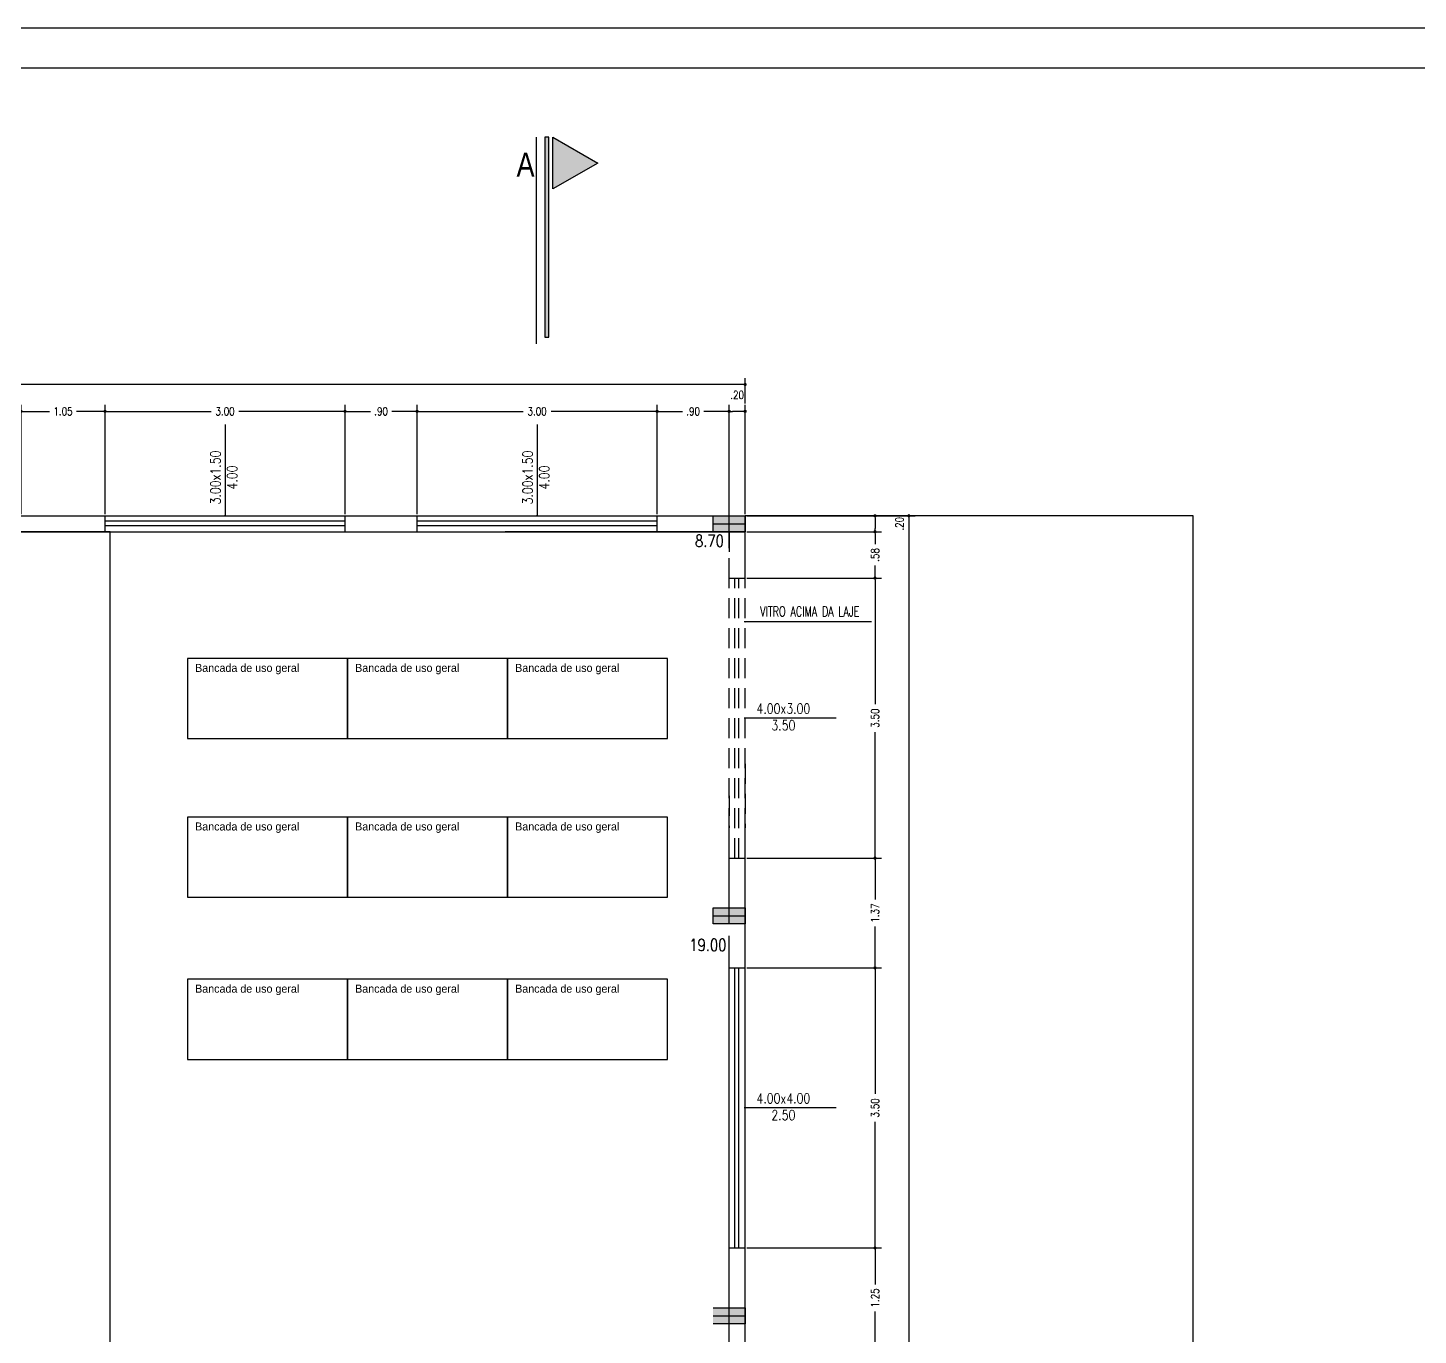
# Model space of a CAD drawing. Extents: x -4780 to 4154, y -1673 to 3208.
# Drawn here: x 646.37 to 663.75, y -444.16 to -427.82 of the extents above; entities that cross this region are included whole.
import ezdxf
from ezdxf.enums import TextEntityAlignment as Align

# ---------------------------------------------------------------- set-up
doc = ezdxf.new("R2010")
doc.units = 0
doc.header["$MEASUREMENT"] = 0
doc.header["$PDMODE"] = 34
doc.linetypes.add('HIDDEN', pattern=[0.375, 0.25, -0.125])
for name, color, linetype in [('COTAS', 5, 'Continuous'), ('FUND-ESTACA20T', 30, 'Continuous'), ('MAQUINAS', 7, 'Continuous'), ('MG', 5, 'Continuous'), ('PENA01', 1, 'Continuous'), ('PENA02', 2, 'Continuous'), ('PENA025', 8, 'Continuous'), ('PENA04', 3, 'Continuous'), ('pena06', 4, 'Continuous'), ('PF', 9, 'Continuous'), ('VERMELHA', 10, 'Continuous')]:
    doc.layers.add(name, color=color, linetype=linetype)
doc.styles.add('ARIAL', font='txt', dxfattribs={"height": 0.35277})
doc.styles.add('CALIXTO', font='txt')
doc.styles.add('ROMANS', font='romand.shx', dxfattribs={"width": 0.8})
doc.dimstyles.new('CORTE100', dxfattribs={"dimtxt": 0.1, "dimasz": 0.04, "dimexe": 0.08, "dimexo": 0.02, "dimgap": 0.05, "dimtad": 0, "dimzin": 4, "dimdsep": 46, "dimtxsty": 'ROMANS', "dimblk1": 'DOT', "dimblk2": 'DOT', "dimsah": 1, "dimcen": 0.09, "dimclrd": 30, "dimclre": 30, "dimclrt": 5, "dimadec": 0, "dimazin": 0, "dimtfac": 1, "dimtofl": 0, "dimtmove": 2, "dimatfit": 3, "dimldrblk": 'DOT', "dimfxl": 1, "dimtolj": 1, "dimtzin": 0, "dimarcsym": 0})
doc.dimstyles.new('INTERNA', dxfattribs={"dimscale": 0, "dimtxt": 0.15, "dimasz": 0.1, "dimexe": 0.1, "dimexo": 0.16, "dimgap": 0.09, "dimtad": 1, "dimzin": 4, "dimdsep": 46, "dimtxsty": 'ROMANS', "dimblk1": 'OBLIQUE', "dimblk2": 'OBLIQUE', "dimsah": 1, "dimcen": 0.09, "dimse1": 1, "dimse2": 1, "dimsd1": 1, "dimsd2": 1, "dimclrd": 4, "dimclre": 4, "dimadec": 0, "dimazin": 0, "dimtfac": 0.666667, "dimtofl": 0, "dimtmove": 2, "dimatfit": 3, "dimldrblk": 'OBLIQUE', "dimfxl": 1, "dimtolj": 1, "dimtzin": 0, "dimarcsym": 0})

# ---------------------------------------------------------------- blocks, each defined once
blk = doc.blocks.new('DOT')
at = {"layer": 'PENA01', "color": 0, "linetype": 'ByBlock'}
blk.add_line((-0.5, 0), (-1, 0), dxfattribs=at)
at = {"layer": 'PENA01', "color": 0, "linetype": 'ByBlock', "const_width": 0.5}
blk.add_lwpolyline([(-0.25, 0, 1), (0.25, 0, 1)], format="xyb", close=True, dxfattribs=at)
blk = doc.blocks.new('*D37')
at = {"color": 30, "linetype": 'Continuous', "lineweight": -2, "transparency": 16777216}
for p, q in [((646.289, -433.899), (646.289, -432.534)), ((646.329, -432.614), (646.646, -432.614)), ((647.299, -432.614), (646.982, -432.614)), ((647.339, -433.899), (647.339, -432.534))]:
    blk.add_line(p, q, dxfattribs=at)
at = {"layer": 'DEFPOINTS', "color": 0, "linetype": 'Continuous', "transparency": 16777216}
for p in [(646.289, -432.614), (646.289, -433.919), (647.339, -433.919)]:
    blk.add_point(p, dxfattribs=at)
at = {"color": 30, "linetype": 'Continuous', "lineweight": -2, "transparency": 16777216, "xscale": 0.04, "yscale": 0.04, "zscale": 0.04, "rotation": 180}
blk.add_blockref('DOT', (646.289, -432.614), dxfattribs=at)
at = {"color": 30, "linetype": 'Continuous', "lineweight": -2, "transparency": 16777216, "xscale": 0.04, "yscale": 0.04, "zscale": 0.04}
blk.add_blockref('DOT', (647.339, -432.614), dxfattribs=at)
at = {"color": 5, "linetype": 'Continuous', "transparency": 16777216, "insert": (646.814, -432.614), "char_height": 0.1, "attachment_point": 5, "style": 'ROMANS'}
blk.add_mtext('\\A1;1.05', dxfattribs=at)
blk = doc.blocks.new('*D38')
at = {"color": 30, "linetype": 'Continuous', "lineweight": -2, "transparency": 16777216}
for p, q in [((647.339, -433.899), (647.339, -432.534)), ((647.379, -432.614), (648.665, -432.614)), ((650.299, -432.614), (649.013, -432.614)), ((650.339, -433.899), (650.339, -432.534))]:
    blk.add_line(p, q, dxfattribs=at)
at = {"layer": 'DEFPOINTS', "color": 0, "linetype": 'Continuous', "transparency": 16777216}
for p in [(647.339, -432.614), (647.339, -433.919), (650.339, -433.919)]:
    blk.add_point(p, dxfattribs=at)
at = {"color": 30, "linetype": 'Continuous', "lineweight": -2, "transparency": 16777216, "xscale": 0.04, "yscale": 0.04, "zscale": 0.04, "rotation": 180}
blk.add_blockref('DOT', (647.339, -432.614), dxfattribs=at)
at = {"color": 30, "linetype": 'Continuous', "lineweight": -2, "transparency": 16777216, "xscale": 0.04, "yscale": 0.04, "zscale": 0.04}
blk.add_blockref('DOT', (650.339, -432.614), dxfattribs=at)
at = {"color": 5, "linetype": 'Continuous', "transparency": 16777216, "insert": (648.839, -432.614), "char_height": 0.1, "attachment_point": 5, "style": 'ROMANS'}
blk.add_mtext('\\A1;3.00', dxfattribs=at)
blk = doc.blocks.new('*D39')
at = {"color": 30, "linetype": 'Continuous', "lineweight": -2, "transparency": 16777216}
for p, q in [((650.339, -433.899), (650.339, -432.534)), ((650.379, -432.614), (650.655, -432.614)), ((651.199, -432.614), (650.923, -432.614)), ((651.239, -433.899), (651.239, -432.534))]:
    blk.add_line(p, q, dxfattribs=at)
at = {"layer": 'DEFPOINTS', "color": 0, "linetype": 'Continuous', "transparency": 16777216}
for p in [(650.339, -432.614), (650.339, -433.919), (651.239, -433.919)]:
    blk.add_point(p, dxfattribs=at)
at = {"color": 30, "linetype": 'Continuous', "lineweight": -2, "transparency": 16777216, "xscale": 0.04, "yscale": 0.04, "zscale": 0.04, "rotation": 180}
blk.add_blockref('DOT', (650.339, -432.614), dxfattribs=at)
at = {"color": 30, "linetype": 'Continuous', "lineweight": -2, "transparency": 16777216, "xscale": 0.04, "yscale": 0.04, "zscale": 0.04}
blk.add_blockref('DOT', (651.239, -432.614), dxfattribs=at)
at = {"color": 5, "linetype": 'Continuous', "transparency": 16777216, "insert": (650.789, -432.614), "char_height": 0.1, "attachment_point": 5, "style": 'ROMANS'}
blk.add_mtext('\\A1;.90', dxfattribs=at)
blk = doc.blocks.new('*D40')
at = {"color": 30, "linetype": 'Continuous', "lineweight": -2, "transparency": 16777216}
for p, q in [((651.239, -433.899), (651.239, -432.534)), ((651.279, -432.614), (652.565, -432.614)), ((654.199, -432.614), (652.913, -432.614)), ((654.239, -433.899), (654.239, -432.534))]:
    blk.add_line(p, q, dxfattribs=at)
at = {"layer": 'DEFPOINTS', "color": 0, "linetype": 'Continuous', "transparency": 16777216}
for p in [(654.239, -432.614), (651.239, -433.919), (654.239, -433.919)]:
    blk.add_point(p, dxfattribs=at)
at = {"color": 30, "linetype": 'Continuous', "lineweight": -2, "transparency": 16777216, "xscale": 0.04, "yscale": 0.04, "zscale": 0.04, "rotation": 180}
blk.add_blockref('DOT', (651.239, -432.614), dxfattribs=at)
at = {"color": 30, "linetype": 'Continuous', "lineweight": -2, "transparency": 16777216, "xscale": 0.04, "yscale": 0.04, "zscale": 0.04}
blk.add_blockref('DOT', (654.239, -432.614), dxfattribs=at)
at = {"color": 5, "linetype": 'Continuous', "transparency": 16777216, "insert": (652.739, -432.614), "char_height": 0.1, "attachment_point": 5, "style": 'ROMANS'}
blk.add_mtext('\\A1;3.00', dxfattribs=at)
blk = doc.blocks.new('*D41')
at = {"color": 30, "linetype": 'Continuous', "lineweight": -2, "transparency": 16777216}
for p, q in [((654.239, -433.899), (654.239, -432.534)), ((654.279, -432.614), (654.555, -432.614)), ((655.099, -432.614), (654.823, -432.614)), ((655.139, -434.099), (655.139, -432.534))]:
    blk.add_line(p, q, dxfattribs=at)
at = {"layer": 'DEFPOINTS', "color": 0, "linetype": 'Continuous', "transparency": 16777216}
for p in [(655.139, -432.614), (654.239, -433.919), (655.139, -434.119)]:
    blk.add_point(p, dxfattribs=at)
at = {"color": 30, "linetype": 'Continuous', "lineweight": -2, "transparency": 16777216, "xscale": 0.04, "yscale": 0.04, "zscale": 0.04, "rotation": 180}
blk.add_blockref('DOT', (654.239, -432.614), dxfattribs=at)
at = {"color": 30, "linetype": 'Continuous', "lineweight": -2, "transparency": 16777216, "xscale": 0.04, "yscale": 0.04, "zscale": 0.04}
blk.add_blockref('DOT', (655.139, -432.614), dxfattribs=at)
at = {"color": 5, "linetype": 'Continuous', "transparency": 16777216, "insert": (654.689, -432.614), "char_height": 0.1, "attachment_point": 5, "style": 'ROMANS'}
blk.add_mtext('\\A1;.90', dxfattribs=at)
blk = doc.blocks.new('*D42')
at = {"color": 30, "linetype": 'Continuous', "lineweight": -2, "transparency": 16777216}
for p, q in [((655.139, -433.899), (655.139, -432.534)), ((655.299, -432.614), (655.179, -432.614)), ((655.339, -433.899), (655.339, -432.534))]:
    blk.add_line(p, q, dxfattribs=at)
at = {"layer": 'DEFPOINTS', "color": 0, "linetype": 'Continuous', "transparency": 16777216}
for p in [(655.139, -432.614), (655.139, -433.919), (655.339, -433.919)]:
    blk.add_point(p, dxfattribs=at)
at = {"color": 30, "linetype": 'Continuous', "lineweight": -2, "transparency": 16777216, "xscale": 0.04, "yscale": 0.04, "zscale": 0.04, "rotation": 180}
blk.add_blockref('DOT', (655.139, -432.614), dxfattribs=at)
at = {"color": 30, "linetype": 'Continuous', "lineweight": -2, "transparency": 16777216, "xscale": 0.04, "yscale": 0.04, "zscale": 0.04}
blk.add_blockref('DOT', (655.339, -432.614), dxfattribs=at)
at = {"color": 5, "linetype": 'Continuous', "transparency": 16777216, "insert": (655.239, -432.409), "char_height": 0.1, "attachment_point": 5, "style": 'ROMANS'}
blk.add_mtext('\\A1;.20', dxfattribs=at)
blk = doc.blocks.new('*D43')
at = {"color": 30, "linetype": 'Continuous', "lineweight": -2, "transparency": 16777216}
for p, q in [((635.939, -432.514), (635.939, -432.199)), ((635.979, -432.279), (645.433, -432.279)), ((655.299, -432.279), (645.845, -432.279)), ((655.339, -432.514), (655.339, -432.199))]:
    blk.add_line(p, q, dxfattribs=at)
at = {"layer": 'DEFPOINTS', "color": 0, "linetype": 'Continuous', "transparency": 16777216}
for p in [(655.339, -432.279), (635.939, -432.534), (655.339, -432.534)]:
    blk.add_point(p, dxfattribs=at)
at = {"color": 30, "linetype": 'Continuous', "lineweight": -2, "transparency": 16777216, "xscale": 0.04, "yscale": 0.04, "zscale": 0.04, "rotation": 180}
blk.add_blockref('DOT', (635.939, -432.279), dxfattribs=at)
at = {"color": 30, "linetype": 'Continuous', "lineweight": -2, "transparency": 16777216, "xscale": 0.04, "yscale": 0.04, "zscale": 0.04}
blk.add_blockref('DOT', (655.339, -432.279), dxfattribs=at)
at = {"color": 5, "linetype": 'Continuous', "transparency": 16777216, "insert": (645.639, -432.279), "char_height": 0.1, "attachment_point": 5, "style": 'ROMANS'}
blk.add_mtext('\\A1;19.40', dxfattribs=at)
blk = doc.blocks.new('*D46')
at = {"color": 30, "linetype": 'Continuous', "lineweight": -2, "transparency": 16777216}
for p, q in [((655.359, -433.919), (657.042, -433.919)), ((656.962, -433.959), (656.962, -434.079)), ((655.359, -434.119), (657.042, -434.119))]:
    blk.add_line(p, q, dxfattribs=at)
at = {"layer": 'DEFPOINTS', "color": 0, "linetype": 'Continuous', "transparency": 16777216}
for p in [(655.339, -433.919), (655.339, -434.119), (656.962, -434.119)]:
    blk.add_point(p, dxfattribs=at)
at = {"color": 30, "linetype": 'Continuous', "lineweight": -2, "transparency": 16777216, "xscale": 0.04, "yscale": 0.04, "zscale": 0.04}
for p, rotation in [((656.962, -433.919), 90), ((656.962, -434.119), 270)]:
    blk.add_blockref('DOT', p, dxfattribs=dict(at, rotation=rotation))
at = {"color": 5, "linetype": 'Continuous', "transparency": 16777216, "insert": (657.267, -434.019), "char_height": 0.1, "attachment_point": 5, "rotation": 90, "style": 'ROMANS'}
blk.add_mtext('\\A1;.20', dxfattribs=at)
blk = doc.blocks.new('*D47')
at = {"color": 30, "linetype": 'Continuous', "lineweight": -2, "transparency": 16777216}
for p, q in [((655.359, -434.119), (657.042, -434.119)), ((656.962, -434.159), (656.962, -434.275)), ((656.962, -434.658), (656.962, -434.542)), ((655.359, -434.698), (657.042, -434.698))]:
    blk.add_line(p, q, dxfattribs=at)
at = {"layer": 'DEFPOINTS', "color": 0, "linetype": 'Continuous', "transparency": 16777216}
for p in [(655.339, -434.119), (656.962, -434.119), (655.339, -434.698)]:
    blk.add_point(p, dxfattribs=at)
at = {"color": 30, "linetype": 'Continuous', "lineweight": -2, "transparency": 16777216, "xscale": 0.04, "yscale": 0.04, "zscale": 0.04}
for p, rotation in [((656.962, -434.119), 90), ((656.962, -434.698), 270)]:
    blk.add_blockref('DOT', p, dxfattribs=dict(at, rotation=rotation))
at = {"color": 5, "linetype": 'Continuous', "transparency": 16777216, "insert": (656.962, -434.409), "char_height": 0.1, "attachment_point": 5, "rotation": 90, "style": 'ROMANS'}
blk.add_mtext('\\A1;.58', dxfattribs=at)
blk = doc.blocks.new('*D48')
at = {"color": 30, "linetype": 'Continuous', "lineweight": -2, "transparency": 16777216}
for p, q in [((655.379, -434.698), (657.042, -434.698)), ((656.962, -434.738), (656.962, -436.274)), ((656.962, -438.158), (656.962, -436.622)), ((655.359, -438.198), (657.042, -438.198))]:
    blk.add_line(p, q, dxfattribs=at)
at = {"layer": 'DEFPOINTS', "color": 0, "linetype": 'Continuous', "transparency": 16777216}
for p in [(655.359, -434.698), (656.962, -434.698), (655.339, -438.198)]:
    blk.add_point(p, dxfattribs=at)
at = {"color": 30, "linetype": 'Continuous', "lineweight": -2, "transparency": 16777216, "xscale": 0.04, "yscale": 0.04, "zscale": 0.04}
for p, rotation in [((656.962, -434.698), 90), ((656.962, -438.198), 270)]:
    blk.add_blockref('DOT', p, dxfattribs=dict(at, rotation=rotation))
at = {"color": 5, "linetype": 'Continuous', "transparency": 16777216, "insert": (656.962, -436.448), "char_height": 0.1, "attachment_point": 5, "rotation": 90, "style": 'ROMANS'}
blk.add_mtext('\\A1;3.50', dxfattribs=at)
blk = doc.blocks.new('*D49')
at = {"color": 30, "linetype": 'Continuous', "lineweight": -2, "transparency": 16777216}
for p, q in [((655.379, -438.198), (657.042, -438.198)), ((656.962, -438.238), (656.962, -438.715)), ((656.962, -439.529), (656.962, -439.052)), ((655.359, -439.569), (657.042, -439.569))]:
    blk.add_line(p, q, dxfattribs=at)
at = {"layer": 'DEFPOINTS', "color": 0, "linetype": 'Continuous', "transparency": 16777216}
for p in [(655.359, -438.198), (656.962, -438.198), (655.339, -439.569)]:
    blk.add_point(p, dxfattribs=at)
at = {"color": 30, "linetype": 'Continuous', "lineweight": -2, "transparency": 16777216, "xscale": 0.04, "yscale": 0.04, "zscale": 0.04}
for p, rotation in [((656.962, -438.198), 90), ((656.962, -439.569), 270)]:
    blk.add_blockref('DOT', p, dxfattribs=dict(at, rotation=rotation))
at = {"color": 5, "linetype": 'Continuous', "transparency": 16777216, "insert": (656.962, -438.884), "char_height": 0.1, "attachment_point": 5, "rotation": 90, "style": 'ROMANS'}
blk.add_mtext('\\A1;1.37', dxfattribs=at)
blk = doc.blocks.new('*D50')
at = {"color": 30, "linetype": 'Continuous', "lineweight": -2, "transparency": 16777216}
for p, q in [((655.359, -439.569), (657.042, -439.569)), ((656.962, -439.609), (656.962, -441.145)), ((656.962, -443.029), (656.962, -441.493)), ((655.359, -443.069), (657.042, -443.069))]:
    blk.add_line(p, q, dxfattribs=at)
at = {"layer": 'DEFPOINTS', "color": 0, "linetype": 'Continuous', "transparency": 16777216}
for p in [(655.339, -439.569), (656.962, -439.569), (655.339, -443.069)]:
    blk.add_point(p, dxfattribs=at)
at = {"color": 30, "linetype": 'Continuous', "lineweight": -2, "transparency": 16777216, "xscale": 0.04, "yscale": 0.04, "zscale": 0.04}
for p, rotation in [((656.962, -439.569), 90), ((656.962, -443.069), 270)]:
    blk.add_blockref('DOT', p, dxfattribs=dict(at, rotation=rotation))
at = {"color": 5, "linetype": 'Continuous', "transparency": 16777216, "insert": (656.962, -441.319), "char_height": 0.1, "attachment_point": 5, "rotation": 90, "style": 'ROMANS'}
blk.add_mtext('\\A1;3.50', dxfattribs=at)
blk = doc.blocks.new('*D51')
at = {"color": 30, "linetype": 'Continuous', "lineweight": -2, "transparency": 16777216}
for p, q in [((655.359, -443.069), (657.042, -443.069)), ((656.962, -443.109), (656.962, -443.526)), ((656.962, -444.279), (656.962, -443.862)), ((655.359, -444.319), (657.042, -444.319))]:
    blk.add_line(p, q, dxfattribs=at)
at = {"layer": 'DEFPOINTS', "color": 0, "linetype": 'Continuous', "transparency": 16777216}
for p in [(655.339, -443.069), (655.339, -444.319), (656.962, -444.319)]:
    blk.add_point(p, dxfattribs=at)
at = {"color": 30, "linetype": 'Continuous', "lineweight": -2, "transparency": 16777216, "xscale": 0.04, "yscale": 0.04, "zscale": 0.04}
for p, rotation in [((656.962, -443.069), 90), ((656.962, -444.319), 270)]:
    blk.add_blockref('DOT', p, dxfattribs=dict(at, rotation=rotation))
at = {"color": 5, "linetype": 'Continuous', "transparency": 16777216, "insert": (656.962, -443.694), "char_height": 0.1, "attachment_point": 5, "rotation": 90, "style": 'ROMANS'}
blk.add_mtext('\\A1;1.25', dxfattribs=at)
blk = doc.blocks.new('*D65')
at = {"color": 30, "linetype": 'Continuous', "lineweight": -2, "transparency": 16777216}
for p, q in [((656.982, -433.919), (657.465, -433.919)), ((657.385, -433.959), (657.385, -453.907)), ((657.385, -474.279), (657.385, -454.331)), ((656.982, -474.319), (657.465, -474.319))]:
    blk.add_line(p, q, dxfattribs=at)
at = {"layer": 'DEFPOINTS', "color": 0, "linetype": 'Continuous', "transparency": 16777216}
for p in [(656.962, -433.919), (656.962, -474.319), (657.385, -474.319)]:
    blk.add_point(p, dxfattribs=at)
at = {"color": 30, "linetype": 'Continuous', "lineweight": -2, "transparency": 16777216, "xscale": 0.04, "yscale": 0.04, "zscale": 0.04}
for p, rotation in [((657.385, -433.919), 90), ((657.385, -474.319), 270)]:
    blk.add_blockref('DOT', p, dxfattribs=dict(at, rotation=rotation))
at = {"color": 5, "linetype": 'Continuous', "transparency": 16777216, "insert": (657.385, -454.119), "char_height": 0.1, "attachment_point": 5, "rotation": 90, "style": 'ROMANS'}
blk.add_mtext('\\A1;40.40', dxfattribs=at)
blk = doc.blocks.new('*D80')
at = {"layer": 'DEFPOINTS', "color": 0, "linetype": 'Continuous', "transparency": 16777216}
for p in [(636.139, -439.169), (655.139, -439.169), (655.139, -439.283)]:
    blk.add_point(p, dxfattribs=at)
at = {"layer": 'COTAS', "color": 0, "linetype": 'Continuous', "transparency": 16777216, "insert": (654.873, -439.283), "char_height": 0.15, "attachment_point": 5, "style": 'ROMANS'}
blk.add_mtext('\\A1;19.00', dxfattribs=at)
blk = doc.blocks.new('_OBLIQUE')
at = {"color": 0, "linetype": 'ByBlock'}
blk.add_line((-0.5, -0.5), (0.5, 0.5), dxfattribs=at)
blk = doc.blocks.new('*D81')
at = {"layer": 'DEFPOINTS', "color": 0, "linetype": 'Continuous', "transparency": 16777216}
for p in [(646.439, -434.119), (655.139, -434.119), (655.139, -434.233)]:
    blk.add_point(p, dxfattribs=at)
at = {"layer": 'COTAS', "color": 0, "linetype": 'Continuous', "transparency": 16777216, "insert": (654.893, -434.233), "char_height": 0.15, "attachment_point": 5, "style": 'ROMANS'}
blk.add_mtext('\\A1;8.70', dxfattribs=at)

msp = doc.modelspace()

# ---------------------------------------------------------------- hatches: boundary and pattern name
at = {"layer": 'FUND-ESTACA20T', "linetype": 'Continuous'}
h = msp.add_hatch(color=256, dxfattribs=at)
h.paths.add_polyline_path([(655.139, -433.919), (655.139, -434.019), (655.339, -434.019), (655.339, -433.919)])
h.paths.add_polyline_path([(655.139, -434.019), (655.139, -434.119), (655.339, -434.119), (655.339, -434.019)])
h.paths.add_polyline_path([(654.939, -434.019), (654.939, -434.119), (655.139, -434.119), (655.139, -434.019)])
h.paths.add_polyline_path([(654.939, -433.919), (654.939, -434.019), (655.139, -434.019), (655.139, -433.919)])
h = msp.add_hatch(color=256, dxfattribs=at)
h.paths.add_polyline_path([(655.139, -438.819), (655.139, -438.919), (655.339, -438.919), (655.339, -438.819)])
h.paths.add_polyline_path([(655.139, -438.919), (655.139, -439.019), (655.339, -439.019), (655.339, -438.919)])
h.paths.add_polyline_path([(654.939, -438.919), (654.939, -439.019), (655.139, -439.019), (655.139, -438.919)])
h.paths.add_polyline_path([(654.939, -438.819), (654.939, -438.919), (655.139, -438.919), (655.139, -438.819)])
h = msp.add_hatch(color=256, dxfattribs=at)
h.paths.add_polyline_path([(655.339, -443.819), (655.139, -443.819), (655.139, -443.919), (655.339, -443.919)])
h.paths.add_polyline_path([(655.339, -443.919), (655.139, -443.919), (655.139, -444.019), (655.339, -444.019)])
h.paths.add_polyline_path([(655.139, -443.919), (654.939, -443.919), (654.939, -444.019), (655.139, -444.019)])
h.paths.add_polyline_path([(655.139, -443.819), (654.939, -443.819), (654.939, -443.919), (655.139, -443.919)])
at = {"layer": 'PENA04'}
h = msp.add_hatch(color=256, dxfattribs=at)
h.paths.add_polyline_path([(652.884, -431.226), (652.834, -431.213), (652.834, -429.186), (652.884, -429.186)])
h.paths.add_polyline_path([(652.884, -431.686), (652.834, -431.686), (652.834, -431.213), (652.884, -431.226)])
msp.add_hatch(color=256, dxfattribs=at).paths.add_polyline_path([(652.934, -429.835), (653.496, -429.511), (652.934, -429.186)])
at = {"layer": 'VERMELHA'}
for points in [[(648.828, -433.919, 1), (648.85, -433.919, 1)], [(652.728, -433.919, 1), (652.75, -433.919, 1)], [(655.339, -435.232, 1), (655.339, -435.254, 1)], [(655.339, -436.437, 1), (655.339, -436.459, 1)], [(655.339, -441.308, 1), (655.339, -441.33, 1)]]:
    msp.add_hatch(color=256, dxfattribs=at).paths.add_polyline_path(points)

# ---------------------------------------------------------------- linework, layer by layer
at = {"layer": 'FUND-ESTACA20T', "linetype": 'Continuous'}
for p, q in [((654.939, -433.919), (655.339, -433.919)), ((654.939, -434.119), (654.939, -433.919)), ((654.939, -434.019), (655.339, -434.019)), ((655.139, -434.119), (655.139, -433.919)), ((655.339, -433.919), (655.339, -434.119)), ((655.339, -434.119), (654.939, -434.119)), ((654.939, -438.819), (655.339, -438.819)), ((654.939, -439.019), (654.939, -438.819)), ((654.939, -438.919), (655.339, -438.919)), ((655.139, -439.019), (655.139, -438.819)), ((655.339, -438.819), (655.339, -439.019)), ((655.339, -439.019), (654.939, -439.019)), ((654.939, -443.819), (655.339, -443.819)), ((654.939, -443.919), (655.339, -443.919)), ((655.139, -444.019), (655.139, -443.819)), ((655.339, -443.819), (655.339, -444.019)), ((655.339, -444.019), (655.339, -443.819)), ((655.339, -444.019), (654.939, -444.019))]:
    msp.add_line(p, q, dxfattribs=at)
at = {"layer": 'MAQUINAS'}
for points in [[(636.139, -456.84), (647.404, -456.84), (647.404, -434.119), (636.139, -434.119)], [(648.368, -436.702), (650.368, -436.702), (650.368, -435.702), (648.368, -435.702)], [(650.368, -436.702), (652.368, -436.702), (652.368, -435.702), (650.368, -435.702)], [(652.368, -436.702), (654.368, -436.702), (654.368, -435.702), (652.368, -435.702)], [(648.368, -438.685), (650.368, -438.685), (650.368, -437.685), (648.368, -437.685)], [(650.368, -438.685), (652.368, -438.685), (652.368, -437.685), (650.368, -437.685)], [(652.368, -438.685), (654.368, -438.685), (654.368, -437.685), (652.368, -437.685)], [(648.368, -440.712), (650.368, -440.712), (650.368, -439.712), (648.368, -439.712)], [(650.368, -440.712), (652.368, -440.712), (652.368, -439.712), (650.368, -439.712)], [(652.368, -440.712), (654.368, -440.712), (654.368, -439.712), (652.368, -439.712)]]:
    msp.add_lwpolyline(points, close=True, dxfattribs=at)
at = {"layer": 'MG'}
msp.add_line((630.696, -427.821), (718.382, -427.821), dxfattribs=at)
at = {"layer": 'PENA01'}
for p, q in [((648.839, -432.78), (648.839, -433.93)), ((652.739, -432.78), (652.739, -433.93)), ((647.339, -433.919), (650.339, -433.919)), ((651.239, -433.919), (652.539, -433.919)), ((651.239, -433.919), (654.239, -433.919)), ((647.339, -434.119), (650.339, -434.119)), ((651.239, -434.119), (654.239, -434.119)), ((656.92, -435.243), (655.328, -435.243)), ((656.478, -436.448), (655.328, -436.448)), ((655.139, -443.069), (655.139, -439.569)), ((655.339, -443.069), (655.339, -439.569)), ((656.478, -441.319), (655.328, -441.319))]:
    msp.add_line(p, q, dxfattribs=at)
at = {"layer": 'PENA01', "linetype": 'HIDDEN'}
for p, q in [((655.139, -438.198), (655.139, -434.698)), ((655.339, -438.198), (655.339, -434.698))]:
    msp.add_line(p, q, dxfattribs=at)
at = {"layer": 'PENA02'}
for p, q in [((647.339, -433.982), (650.339, -433.982)), ((647.339, -434.039), (650.339, -434.039)), ((651.239, -433.982), (654.239, -433.982)), ((651.239, -434.039), (652.539, -434.039)), ((651.239, -434.039), (654.239, -434.039)), ((660.939, -433.919), (655.339, -433.919)), ((660.939, -479.319), (660.939, -433.919)), ((655.139, -438.919), (655.339, -438.919)), ((655.212, -443.069), (655.212, -439.569)), ((655.262, -443.069), (655.262, -439.569))]:
    msp.add_line(p, q, dxfattribs=at)
at = {"layer": 'PENA02', "linetype": 'HIDDEN'}
for p, q in [((655.212, -438.198), (655.212, -434.698)), ((655.262, -438.198), (655.262, -434.698))]:
    msp.add_line(p, q, dxfattribs=at)
at = {"layer": 'PENA04'}
msp.add_line((652.727, -429.186), (652.727, -431.771), dxfattribs=at)
for points in [[(652.884, -429.186), (652.834, -429.186), (652.834, -431.686), (652.884, -431.686)], [(653.496, -429.511), (652.934, -429.835), (652.934, -429.186)]]:
    msp.add_lwpolyline(points, close=True, dxfattribs=at)
at = {"layer": 'pena06'}
for p, q in [((646.289, -433.919), (655.339, -433.919)), ((647.339, -434.119), (647.339, -433.919)), ((650.339, -434.119), (650.339, -433.919)), ((651.239, -434.119), (651.239, -433.919)), ((654.239, -434.119), (654.239, -433.919)), ((655.339, -434.698), (655.339, -433.919)), ((646.282, -434.119), (652.339, -434.119)), ((653.989, -434.119), (652.339, -434.119)), ((652.339, -434.119), (653.989, -434.119)), ((655.339, -434.119), (653.989, -434.119)), ((653.989, -434.119), (655.339, -434.119)), ((655.139, -434.119), (655.139, -434.369)), ((655.139, -434.698), (655.339, -434.698)), ((655.139, -439.019), (655.139, -437.819)), ((655.339, -439.569), (655.339, -437.819)), ((655.139, -438.198), (655.339, -438.198)), ((655.139, -439.569), (655.139, -439.169)), ((655.139, -439.569), (655.339, -439.569)), ((655.139, -444.319), (655.139, -443.069)), ((655.139, -443.069), (655.339, -443.069)), ((655.339, -444.319), (655.339, -443.069))]:
    msp.add_line(p, q, dxfattribs=at)
at = {"layer": 'pena06', "linetype": 'HIDDEN'}
for p, q in [((655.139, -434.698), (655.139, -434.119)), ((655.339, -437.019), (655.339, -437.819)), ((655.139, -437.419), (655.139, -437.819))]:
    msp.add_line(p, q, dxfattribs=at)
at = {"layer": 'PF'}
msp.add_line((632.446, -428.321), (717.882, -428.321), dxfattribs=at)

# ---------------------------------------------------------------- texts
at = {"layer": 'COTAS', "style": 'ROMANS', "width": 0.7}
msp.add_text('VITRO ACIMA DA LAJE', height=0.125, dxfattribs=at).set_placement((656.147, -435.115), align=Align.MIDDLE)
at = {"layer": 'COTAS', "char_height": 0.125, "width": 1.7353, "attachment_point": 5, "rotation": 90, "style": 'ROMANS'}
for insert in [(648.824, -433.441), (652.724, -433.441)]:
    msp.add_mtext('3.00x1.50\\P4.00', dxfattribs=dict(at, insert=insert))
at = {"layer": 'COTAS', "char_height": 0.125, "width": 1.7353, "attachment_point": 5, "style": 'ROMANS'}
for s, insert in [('4.00x3.00\\P3.50', (655.817, -436.433)), ('4.00x4.00\\P2.50', (655.817, -441.304))]:
    msp.add_mtext(s, dxfattribs=dict(at, insert=insert))
at = {"layer": 'MAQUINAS', "char_height": 0.1, "width": 1.61431, "attachment_point": 1, "style": 'CALIXTO'}
for insert in [(648.465, -435.77), (650.465, -435.77), (652.465, -435.77), (648.465, -437.752), (650.465, -437.752), (652.465, -437.752), (648.465, -439.779), (650.465, -439.779), (652.465, -439.779)]:
    msp.add_mtext('Bancada de uso geral', dxfattribs=dict(at, insert=insert))
at = {"layer": 'PENA025', "style": 'ARIAL', "width": 0.8}
msp.add_text('A', height=0.3, dxfattribs=at).set_placement((652.483, -429.68))

# ---------------------------------------------------------------- dimensions: what is measured, and where the dimension line sits
at = {"linetype": 'Continuous'}
for base, p1, p2, picture, middle in [((655.339, -432.279), (635.939, -432.534), (655.339, -432.534), '*D43', (645.639, -432.279)), ((655.139, -432.614), (655.339, -433.919), (655.139, -433.919), '*D42', (655.239, -432.409)), ((646.289, -432.614), (647.339, -433.919), (646.289, -433.919), '*D37', (646.814, -432.614)), ((647.339, -432.614), (650.339, -433.919), (647.339, -433.919), '*D38', (648.839, -432.614)), ((650.339, -432.614), (651.239, -433.919), (650.339, -433.919), '*D39', (650.789, -432.614)), ((654.239, -432.614), (651.239, -433.919), (654.239, -433.919), '*D40', (652.739, -432.614)), ((655.139, -432.614), (654.239, -433.919), (655.139, -434.119), '*D41', (654.689, -432.614))]:
    dim = msp.add_linear_dim(base=base, p1=p1, p2=p2, dimstyle='CORTE100', dxfattribs=at)
    dim.commit()
    dim.dimension.update_dxf_attribs({"geometry": picture, "text_midpoint": middle})
for base, p1, p2, picture, middle in [((656.962, -434.119), (655.339, -433.919), (655.339, -434.119), '*D46', (657.267, -434.019)), ((657.385, -474.319), (656.962, -433.919), (656.962, -474.319), '*D65', (657.385, -454.119)), ((656.962, -434.119), (655.339, -434.698), (655.339, -434.119), '*D47', (656.962, -434.409)), ((656.962, -434.698), (655.339, -438.198), (655.359, -434.698), '*D48', (656.962, -436.448)), ((656.962, -438.198), (655.339, -439.569), (655.359, -438.198), '*D49', (656.962, -438.884)), ((656.962, -439.569), (655.339, -443.069), (655.339, -439.569), '*D50', (656.962, -441.319)), ((656.962, -444.319), (655.339, -443.069), (655.339, -444.319), '*D51', (656.962, -443.694))]:
    dim = msp.add_linear_dim(base=base, p1=p1, p2=p2, angle=90, dimstyle='CORTE100', dxfattribs=at)
    dim.commit()
    dim.dimension.update_dxf_attribs({"geometry": picture, "text_midpoint": middle})
at = {"layer": 'COTAS', "linetype": 'Continuous'}
for base, p1, p2, picture, middle in [((655.139, -434.233), (646.439, -434.119), (655.139, -434.119), '*D81', (654.893, -434.233)), ((655.139, -439.283), (636.139, -439.169), (655.139, -439.169), '*D80', (654.873, -439.283))]:
    dim = msp.add_linear_dim(base=base, p1=p1, p2=p2, dimstyle='INTERNA', override={"dimscale": 1}, dxfattribs=at)
    dim.commit()
    dim.dimension.update_dxf_attribs({"geometry": picture, "text_midpoint": middle, "dimtype": 160})

doc.saveas('drawing.dxf')
